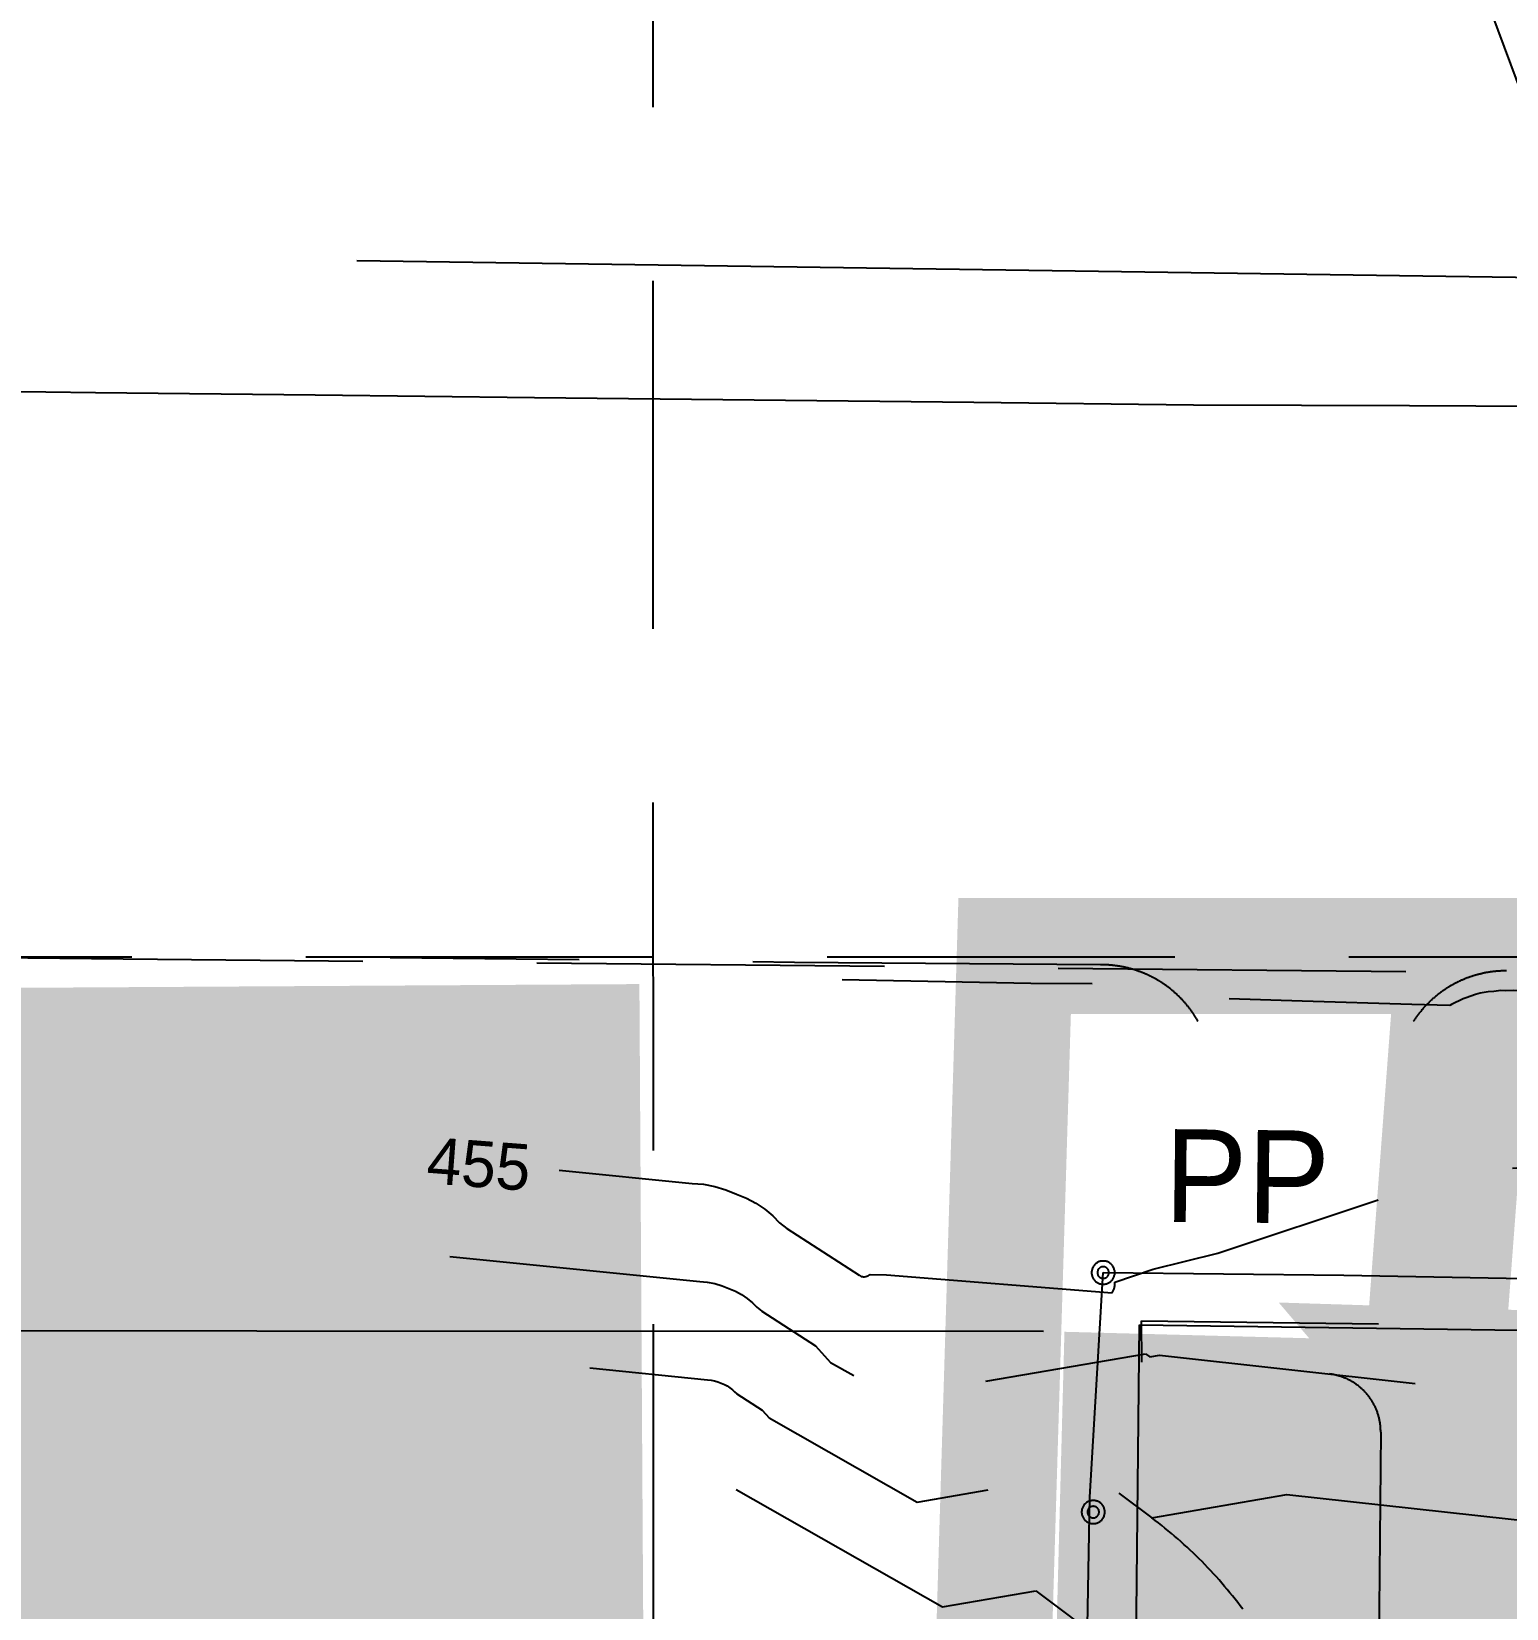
# Model space of a CAD drawing. Header units: inches. Extents: x 2439273 to 2445077, y 7048639 to 7057917.
# Drawn here: x 2439806.1 to 2439933.4, y 7054235.1 to 7054371.1 of the extents above; entities that cross this region are included whole.
import ezdxf
from ezdxf.enums import TextEntityAlignment as Align

# ---------------------------------------------------------------- set-up
doc = ezdxf.new("R2010")
doc.units = ezdxf.units.IN
doc.header["$LTSCALE"] = 300
doc.header["$MEASUREMENT"] = 0
for name, pattern in [('DASHED', [0.29, 0.25, -0.04]), ('DASHED2', [0.15, 0.1, -0.05]), ('DASHEDX2', [0.165, 0.125, -0.04]), ('FENCELINE1', [1.28, 0.5, -0.1, 0.08, -0.1, 0.5]), ('HIDDEN', [0.375, 0.25, -0.125]), ('PHANTOM', [4.25, 3.5, -0.15, 0.15, -0.15, 0.15, -0.15])]:
    doc.linetypes.add(name, pattern=pattern)
for name, color, linetype in [('BOUNDARY', 24, 'PHANTOM'), ('DRAINAGE_AREA', 250, 'DASHEDX2'), ('EC', 43, 'DASHEDX2'), ('GRID', 254, 'HIDDEN'), ('LIMITS OF DISTURBANCE', 1, 'HIDDEN'), ('new', 3, 'Continuous'), ('PAVE', 10, 'Continuous'), ('PC', 43, 'DASHEDX2'), ('SILT FENCE', 200, 'Continuous'), ('Water', 5, 'PHANTOM')]:
    doc.layers.add(name, color=color, linetype=linetype)
doc.styles.add('TMODELF', font='tmodelf')

msp = doc.modelspace()

# ---------------------------------------------------------------- linework, layer by layer
at = {"flags": 128}
msp.add_lwpolyline([(2439976.04, 7054254.81), (2439812.03, 7054695.07)], dxfattribs=at)
at = {"layer": 'BOUNDARY', "color": 7, "linetype": 'Continuous', "flags": 128}
for points in [[(2439893.41, 7054259), (2439553.96, 7054259.15)], [(2439893.41, 7054259), (2439553.96, 7054259.15)], [(2439892.07, 7053268.9), (2439901.69, 7054259.57), (2440742.68, 7054247.5), (2441794.56, 7054242.16), (2442795.54, 7052844.24), (2441884.27, 7052132.52)], [(2439892.07, 7053268.9), (2439901.69, 7054259.57), (2440742.68, 7054247.5), (2441794.56, 7054242.16), (2442795.54, 7052844.24), (2441884.27, 7052132.52)]]:
    msp.add_lwpolyline(points, dxfattribs=at)
at = {"layer": 'DRAINAGE_AREA', "color": 7, "linetype": 'DASHED', "const_width": 12, "flags": 128}
msp.add_lwpolyline([(2439927.07, 7054255.07), (2439929, 7054280.67), (2440619.13, 7054272.87), (2440855.12, 7054286.63), (2440930.94, 7054296.79), (2440991.18, 7054326.33), (2441067.88, 7054375.23), (2441071.55, 7054382.41), (2441083.37, 7054409.11), (2441093.7, 7054436.41), (2441102.52, 7054464.23), (2441109.8, 7054492.51), (2441115.51, 7054521.14), (2441119.64, 7054550.03), (2441122.27, 7054580.2), (2441123.39, 7054633.45), (2441123.9, 7054697.01), (2441123.48, 7054712.77), (2441123.62, 7054716.48), (2441124.04, 7054720.63), (2441124.71, 7054724.75), (2441125.63, 7054728.83), (2441126.79, 7054732.83), (2441128.2, 7054736.76), (2441129.84, 7054740.6), (2441131.83, 7054744.54), (2441135.13, 7054750.24), (2441136.03, 7054750.97), (2441181.58, 7054821.94), (2441182.94, 7054829.74), (2441210.98, 7054875.68), (2441225.67, 7054901.14), (2441239.01, 7054927.69), (2441250.75, 7054954.57), (2441261.02, 7054982.05), (2441262.65, 7054987.25), (2441028.19, 7055347.34), (2440803.32, 7055658.83), (2441025.73, 7055819.69), (2441064.92, 7055847.87), (2441219.34, 7055672.43), (2441244.56, 7055582.88), (2441412.53, 7055388.63), (2441492.49, 7055285.2), (2441504.9, 7055234.59), (2441580.85, 7055211.59), (2441610.78, 7055078.31), (2441748.83, 7054649.57), (2441766.62, 7054624.73)], dxfattribs=at)
msp.add_lwpolyline([(2442339.33, 7052488.11), (2441944.32, 7053038.98), (2441425.83, 7053529.27), (2440720.64, 7053748.87), (2440182.82, 7053976.89), (2439984.74, 7054187.38), (2439927.07, 7054255.07), (2441797.82, 7054196.27), (2442649.46, 7053003.31), (2442524.18, 7052632.56), (2442339.33, 7052488.11)], close=True, dxfattribs=at)
at = {"layer": 'EC', "color": 43, "linetype": 'DASHED', "flags": 128}
for points in [[(2439951.59, 7054302.46), (2439953.74, 7054302.66), (2440008.25, 7054300.73), (2440020.98, 7054300.01), (2440036.59, 7054299.23), (2440101.68, 7054287.52), (2440036.16, 7054287.66), (2440027.08, 7054287.75), (2440005.35, 7054287.87), (2440004.64, 7054287.69), (2439996.13, 7054285.83), (2439995.97, 7054285.83), (2439994, 7054285.82), (2439995.25, 7054285.61), (2439996.14, 7054285.71), (2440003.58, 7054286.9), (2440017.63, 7054283.08), (2440014.51, 7054282.79), (2440009.6, 7054281.13), (2439988.03, 7054279.48), (2439985.43, 7054279.79), (2439965.56, 7054281.38), (2439969.58, 7054282.89), (2439969.59, 7054283.37), (2439978.61, 7054286.81), (2439980.19, 7054286.93), (2439977.42, 7054287.59), (2439977.11, 7054287.68), (2439945.76, 7054288.24), (2439933.97, 7054288.41), (2439933.3, 7054288.39), (2439932.87, 7054288.42), (2439932.29, 7054288.33), (2439931.78, 7054288.3), (2439931.11, 7054288.17), (2439930.7, 7054288.07), (2439929.89, 7054287.79), (2439929.64, 7054287.7), (2439928.63, 7054287.2), (2439928.49, 7054287.11), (2439925.19, 7054287.2), (2439915.74, 7054287.48), (2439908.02, 7054287.73), (2439903.85, 7054287.94), (2439903.25, 7054288.25), (2439903.2, 7054288.27), (2439902.21, 7054288.63), (2439902.08, 7054288.66), (2439901.14, 7054288.87), (2439900.94, 7054288.91), (2439900.04, 7054288.99), (2439899.25, 7054288.96), (2439898.94, 7054288.97), (2439892.33, 7054289.02), (2439876.04, 7054289.32)], [(2439851.62, 7054272.92), (2439863.09, 7054271.77), (2439864.09, 7054271.69), (2439865.07, 7054271.51), (2439866.02, 7054271.22), (2439866.94, 7054270.84), (2439867.8, 7054270.5), (2439868.61, 7054270.07), (2439869.37, 7054269.55), (2439870.06, 7054268.96), (2439870.64, 7054268.38), (2439871.28, 7054267.88), (2439877.52, 7054263.84), (2439877.6, 7054263.79), (2439877.69, 7054263.75), (2439877.79, 7054263.73), (2439877.88, 7054263.72), (2439877.98, 7054263.72), (2439878.08, 7054263.73), (2439878.18, 7054263.76), (2439878.28, 7054263.79), (2439878.37, 7054263.85), (2439878.45, 7054263.92), (2439879.87, 7054263.89), (2439899.33, 7054262.34), (2439899.41, 7054262.44), (2439899.47, 7054262.55), (2439899.52, 7054262.68), (2439899.55, 7054262.81), (2439899.57, 7054262.96), (2439899.58, 7054263.11), (2439899.57, 7054263.26), (2439902.89, 7054264.36), (2439908.45, 7054265.76), (2439929.46, 7054272.73), (2439981.55, 7054276.78), (2439985.77, 7054278.03), (2440030.49, 7054251.27), (2440048.48, 7054251.64), (2440135.34, 7054251.43), (2440145.42, 7054251.26), (2440218.2, 7054253.66), (2440242.1, 7054255.07), (2440249.98, 7054255.07), (2440306.68, 7054256), (2440329.52, 7054257.31)]]:
    msp.add_lwpolyline(points, dxfattribs=at)
at = {"layer": 'EC', "color": 43, "linetype": 'DASHEDX2', "flags": 128}
for points in [[(2439842.19, 7054265.46), (2439863.76, 7054263.3), (2439864.41, 7054263.25), (2439865.05, 7054263.13), (2439865.68, 7054262.94), (2439866.28, 7054262.69), (2439866.84, 7054262.47), (2439867.37, 7054262.19), (2439867.86, 7054261.85), (2439868.32, 7054261.46), (2439868.69, 7054261.08), (2439869.12, 7054260.76), (2439873.75, 7054257.75), (2439875.05, 7054256.33), (2439880.36, 7054253.31), (2439902.22, 7054257.08), (2439902.6, 7054256.8), (2439903.43, 7054256.94), (2439938.28, 7054253.1), (2439943.52, 7054255.01), (2439989.67, 7054268.68), (2440026.09, 7054246.88), (2440059.04, 7054247.55), (2440130.13, 7054247.38), (2440154.46, 7054246.97), (2440234.77, 7054249.62), (2440248.34, 7054249.36), (2440339.55, 7054250.11), (2440344.8, 7054250), (2440371.28, 7054253.5), (2440444.47, 7054246.7), (2440480.07, 7054246.88), (2440559.75, 7054245.68), (2440573.88, 7054245.37), (2440652.57, 7054243.44), (2440674.24, 7054244.76), (2440738.9, 7054248.01), (2440743, 7054248.16), (2440743.52, 7054248.13), (2440754.35, 7054245.95), (2440764.95, 7054247.16), (2440839.16, 7054247.82), (2440860.07, 7054248), (2440942.79, 7054247.46), (2440961.65, 7054246.82), (2441047.75, 7054246.14), (2441076.04, 7054245.62), (2441104.51, 7054246.06), (2441192.22, 7054247.19), (2441273.8, 7054246.08), (2441294.9, 7054245.99), (2441355.11, 7054246.96), (2441380.18, 7054247.36), (2441446.45, 7054246.45), (2441470, 7054246.24), (2441531.65, 7054243.42), (2441560.94, 7054243.28), (2441629.77, 7054243.74), (2441649.54, 7054243.33), (2441712.19, 7054254.87), (2441726.15, 7054255.94), (2441736.6, 7054263.07)], [(2439866.91, 7054245.35), (2439884.69, 7054235.23), (2439892.75, 7054236.62), (2439902.93, 7054229.03), (2439925.43, 7054232.94), (2439941.34, 7054231.18), (2439972.32, 7054242.53), (2439997.46, 7054249.97), (2440017.3, 7054238.09), (2440080.15, 7054239.38), (2440119.71, 7054239.29), (2440172.54, 7054238.39), (2440215.7, 7054239.81), (2440263.86, 7054238.89), (2440311, 7054239.28), (2440356.21, 7054238.36), (2440369.3, 7054240.09), (2440405.47, 7054236.72), (2440513.94, 7054237.27), (2440558.33, 7054236.6), (2440608.69, 7054235.5), (2440651.34, 7054234.45), (2440706.64, 7054237.83), (2440742.54, 7054239.63), (2440748.43, 7054238.45), (2440767.89, 7054240.66), (2440814.81, 7054241.08), (2440861.39, 7054241.48), (2440913.79, 7054241.14), (2440961.97, 7054239.51), (2441016.79, 7054239.08), (2441076.2, 7054237.97), (2441136, 7054238.9), (2441191.83, 7054239.62), (2441243.77, 7054238.92), (2441295.3, 7054238.68), (2441330.5, 7054239.25), (2441380.95, 7054240.05), (2441419.66, 7054239.52), (2441470.11, 7054239.06), (2441506.04, 7054237.42), (2441563.37, 7054237.15), (2441604.15, 7054237.42), (2441650.77, 7054236.44), (2441687.34, 7054243.18), (2441731.14, 7054246.54), (2441763.89, 7054268.91)], [(2439854.26, 7054255.85), (2439864.43, 7054254.83), (2439864.73, 7054254.8), (2439865.03, 7054254.75), (2439865.33, 7054254.66), (2439865.61, 7054254.54), (2439865.88, 7054254.43), (2439866.13, 7054254.3), (2439866.36, 7054254.14), (2439866.57, 7054253.96), (2439866.75, 7054253.78), (2439866.95, 7054253.63), (2439869.13, 7054252.21), (2439869.75, 7054251.54), (2439882.52, 7054244.27), (2439897.49, 7054246.85), (2439902.76, 7054242.91), (2439914.43, 7054244.94), (2439939.81, 7054242.14), (2439957.92, 7054248.77), (2439993.56, 7054259.33), (2440021.7, 7054242.49), (2440069.6, 7054243.47), (2440124.92, 7054243.34), (2440163.5, 7054242.68), (2440225.23, 7054244.72), (2440256.1, 7054244.13), (2440325.28, 7054244.7), (2440350.51, 7054244.18), (2440370.29, 7054246.79), (2440424.97, 7054241.71), (2440497.01, 7054242.08), (2440559.04, 7054241.14), (2440591.28, 7054240.43), (2440651.96, 7054238.95), (2440690.44, 7054241.3), (2440742.81, 7054243.92), (2440751.39, 7054242.2), (2440766.42, 7054243.91), (2440826.99, 7054244.45), (2440860.73, 7054244.74), (2440928.29, 7054244.3), (2440961.81, 7054243.17), (2441032.27, 7054242.61), (2441076.12, 7054241.8), (2441120.25, 7054242.48), (2441192.03, 7054243.4), (2441258.79, 7054242.5), (2441295.1, 7054242.34), (2441342.8, 7054243.1), (2441380.57, 7054243.7), (2441433.06, 7054242.99), (2441470.06, 7054242.65), (2441518.85, 7054240.42), (2441562.16, 7054240.21), (2441616.96, 7054240.58), (2441650.16, 7054239.88), (2441699.76, 7054249.02), (2441728.65, 7054251.24), (2441732.81, 7054254.08)]]:
    msp.add_lwpolyline(points, dxfattribs=at)
at = {"layer": 'GRID', "linetype": 'HIDDEN', "ltscale": 0.4}
for p, q in [((2439860.53, 7049369.62), (2439859.2, 7057759.54)), ((2439424.76, 7054291.31), (2444925.44, 7054291.31))]:
    msp.add_line(p, q, dxfattribs=at)
at = {"layer": 'LIMITS OF DISTURBANCE', "linetype": 'HIDDEN', "ltscale": 0.5, "const_width": 10, "flags": 128}
msp.add_lwpolyline([(2442127.26, 7051363.13), (2442204.09, 7051407.4), (2442248.38, 7051334.22), (2442321.6, 7051300.79), (2442978.74, 7051264.65), (2442873.88, 7051467.94), (2442844.44, 7051663.98), (2442837.95, 7051847.23), (2442855.8, 7052101.84), (2442920.69, 7052448.89), (2442846.06, 7052487.81), (2442745.47, 7052429.43), (2442638.38, 7052301.31), (2442479.38, 7052533.22), (2442601.96, 7052602.51), (2442577.23, 7052676.96), (2442623.92, 7052843.85), (2442677.39, 7052988.58), (2442817.73, 7052854.99), (2442880.11, 7052869.46), (2442848.94, 7052940.23), (2441864.58, 7054261.3), (2440019.52, 7054269.21), (2440021.06, 7054291.38), (2439890.93, 7054291.38), (2439873.84, 7053725.81), (2439992.24, 7053477.48), (2440095.11, 7053461.96), (2440589.34, 7053162.55), (2441040.79, 7052879.46), (2441280.09, 7052734.83), (2441479.14, 7052560.14), (2441546.56, 7052439.76), (2441527.16, 7052421.21), (2441549.25, 7052380.14), (2441642.5, 7052242.64), (2441664.33, 7052251.23), (2441824.68, 7051951.87), (2441858.86, 7051917.87), (2441968.47, 7052034.67), (2442364.55, 7052357.17), (2442528.26, 7052145), (2442257.34, 7051826.22), (2442200.93, 7051726.79), (2442147.48, 7051624.4), (2442128.18, 7051520.52), (2442178.81, 7051440.13), (2442105.98, 7051398.87), (2442104.54, 7051397.79), (2442122.55, 7051359.6)], close=True, dxfattribs=at)
at = {"layer": 'new', "color": 3, "linetype": 'Continuous', "flags": 128}
for points in [[(2439834.16, 7054351.38), (2440034.12, 7054348.5), (2440106.56, 7054347.71), (2440182.54, 7054346.87), (2440265.86, 7054345.74)], [(2439885.01, 7053668.74), (2439888.94, 7053859.82), (2439894.09, 7054055.82), (2439897.42, 7054244.69), (2439898.57, 7054264.08), (2439919.33, 7054263.85), (2440162.93, 7054259.55), (2440342.54, 7054256.94), (2440407.04, 7054256.3), (2440626.5, 7054253.03), (2440858.24, 7054251.7), (2440885.2, 7054251.51)]]:
    msp.add_lwpolyline(points, dxfattribs=at)
at = {"layer": 'new', "color": 7, "linetype": 'DASHED2'}
for points in [[(2439792.66, 7054340.21), (2439811.61, 7054340), (2439830.56, 7054339.79), (2439849.51, 7054339.57), (2439868.46, 7054339.36), (2439887.41, 7054339.15), (2439906.36, 7054338.94), (2439924.99, 7054338.86), (2439943.61, 7054338.78), (2439962.24, 7054338.7), (2439980.87, 7054338.61), (2439988.3, 7054340.01), (2439999.57, 7054340.3), (2440005.72, 7054338.49)], [(2440599.66, 7054283.31), (2439814, 7054291.12), (2439795.7, 7054291.3), (2439777.4, 7054291.49), (2439758.35, 7054291.4), (2439739.31, 7054291.31), (2439720.26, 7054291.23), (2439701.22, 7054291.14), (2439682.17, 7054291.06), (2439662.88, 7054289.43), (2439643.59, 7054287.81), (2439624.92, 7054283.92), (2439606.24, 7054280.04), (2439587.57, 7054276.16), (2439568.9, 7054272.27), (2439550.22, 7054268.39), (2439534.39, 7054264.89), (2439518.55, 7054261.4), (2439502.72, 7054257.9), (2439496.46, 7054255.15), (2439485.49, 7054252.58), (2439479.62, 7054252.33), (2439467.33, 7054249.81), (2439467.3, 7054249.81)]]:
    msp.add_lwpolyline(points, dxfattribs=at)
at = {"layer": 'new', "color": 3, "linetype": 'DASHED2', "flags": 128}
for points in [[(2439898.35, 7054290.63), (2439871.92, 7054290.82), (2439862.09, 7054290.96), (2439837.03, 7054291.24)], [(2439903.36, 7054289.25), (2439903.31, 7054289.28), (2439903.27, 7054289.3), (2439903.22, 7054289.33), (2439903.18, 7054289.36), (2439903.13, 7054289.38), (2439903.08, 7054289.41), (2439903.04, 7054289.43), (2439902.99, 7054289.46), (2439902.95, 7054289.48), (2439902.9, 7054289.51), (2439902.85, 7054289.53), (2439902.81, 7054289.56), (2439902.76, 7054289.58), (2439902.71, 7054289.6), (2439902.67, 7054289.63), (2439902.62, 7054289.65), (2439902.57, 7054289.67), (2439902.52, 7054289.7), (2439902.48, 7054289.72), (2439902.43, 7054289.74), (2439902.38, 7054289.76), (2439902.33, 7054289.79), (2439902.28, 7054289.81), (2439902.24, 7054289.83), (2439902.19, 7054289.85), (2439902.14, 7054289.87), (2439902.09, 7054289.89), (2439902.04, 7054289.91), (2439901.99, 7054289.93), (2439901.95, 7054289.95), (2439901.9, 7054289.97), (2439901.85, 7054289.99), (2439901.8, 7054290.01), (2439901.75, 7054290.02), (2439901.7, 7054290.04), (2439901.65, 7054290.06), (2439901.6, 7054290.08), (2439901.55, 7054290.1), (2439901.5, 7054290.11), (2439901.45, 7054290.13), (2439901.4, 7054290.15), (2439901.35, 7054290.16), (2439901.3, 7054290.18), (2439901.25, 7054290.19), (2439901.2, 7054290.21), (2439901.15, 7054290.22), (2439901.1, 7054290.24), (2439901.05, 7054290.25), (2439901, 7054290.27), (2439900.95, 7054290.28), (2439900.9, 7054290.3), (2439900.85, 7054290.31), (2439900.8, 7054290.32), (2439900.75, 7054290.34), (2439900.69, 7054290.35), (2439900.64, 7054290.36), (2439900.59, 7054290.37), (2439900.54, 7054290.39), (2439900.49, 7054290.4), (2439900.44, 7054290.41), (2439900.39, 7054290.42), (2439900.34, 7054290.43), (2439900.28, 7054290.44), (2439900.23, 7054290.45), (2439900.18, 7054290.46), (2439900.13, 7054290.47), (2439900.08, 7054290.48), (2439900.03, 7054290.49), (2439899.97, 7054290.5), (2439899.92, 7054290.51), (2439899.87, 7054290.51), (2439899.82, 7054290.52), (2439899.77, 7054290.53), (2439899.71, 7054290.54), (2439899.66, 7054290.54), (2439899.61, 7054290.55), (2439899.56, 7054290.56), (2439899.51, 7054290.56), (2439899.45, 7054290.57), (2439899.4, 7054290.57), (2439899.35, 7054290.58), (2439899.3, 7054290.59), (2439899.24, 7054290.59), (2439899.19, 7054290.59), (2439899.14, 7054290.6), (2439899.09, 7054290.6), (2439899.03, 7054290.61), (2439898.98, 7054290.61), (2439898.93, 7054290.61), (2439898.88, 7054290.62), (2439898.82, 7054290.62), (2439898.77, 7054290.62), (2439898.72, 7054290.62), (2439898.67, 7054290.62), (2439898.61, 7054290.62), (2439898.56, 7054290.63), (2439898.51, 7054290.63), (2439898.46, 7054290.63), (2439898.4, 7054290.63), (2439898.35, 7054290.63)], [(2439933.37, 7054290.11), (2439933.32, 7054290.11), (2439933.26, 7054290.11), (2439933.21, 7054290.11), (2439933.16, 7054290.11), (2439933.1, 7054290.11), (2439933.05, 7054290.1), (2439933, 7054290.1), (2439932.94, 7054290.1), (2439932.89, 7054290.1), (2439932.84, 7054290.09), (2439932.78, 7054290.09), (2439932.73, 7054290.09), (2439932.68, 7054290.08), (2439932.62, 7054290.08), (2439932.57, 7054290.07), (2439932.52, 7054290.07), (2439932.47, 7054290.07), (2439932.41, 7054290.06), (2439932.36, 7054290.05), (2439932.31, 7054290.05), (2439932.25, 7054290.04), (2439932.2, 7054290.04), (2439932.15, 7054290.03), (2439932.1, 7054290.02), (2439932.04, 7054290.02), (2439931.99, 7054290.01), (2439931.94, 7054290), (2439931.88, 7054289.99), (2439931.83, 7054289.98), (2439931.78, 7054289.97), (2439931.73, 7054289.97), (2439931.67, 7054289.96), (2439931.62, 7054289.95), (2439931.57, 7054289.94), (2439931.52, 7054289.93), (2439931.47, 7054289.92), (2439931.41, 7054289.91), (2439931.36, 7054289.89), (2439931.31, 7054289.88), (2439931.26, 7054289.87), (2439931.21, 7054289.86), (2439931.15, 7054289.85), (2439931.1, 7054289.83), (2439931.05, 7054289.82), (2439931, 7054289.81), (2439930.95, 7054289.8), (2439930.9, 7054289.78), (2439930.84, 7054289.77), (2439930.79, 7054289.75), (2439930.74, 7054289.74), (2439930.69, 7054289.72), (2439930.64, 7054289.71), (2439930.59, 7054289.69), (2439930.54, 7054289.68), (2439930.49, 7054289.66), (2439930.44, 7054289.65), (2439930.38, 7054289.63), (2439930.33, 7054289.61), (2439930.28, 7054289.6), (2439930.23, 7054289.58), (2439930.18, 7054289.56), (2439930.13, 7054289.54), (2439930.08, 7054289.53), (2439930.03, 7054289.51), (2439929.98, 7054289.49), (2439929.93, 7054289.47), (2439929.88, 7054289.45), (2439929.83, 7054289.43), (2439929.78, 7054289.41), (2439929.74, 7054289.39), (2439929.69, 7054289.37), (2439929.64, 7054289.35), (2439929.59, 7054289.33), (2439929.54, 7054289.31), (2439929.49, 7054289.29), (2439929.44, 7054289.26), (2439929.39, 7054289.24), (2439929.35, 7054289.22), (2439929.3, 7054289.2), (2439929.25, 7054289.17), (2439929.2, 7054289.15), (2439929.15, 7054289.13), (2439929.11, 7054289.1), (2439929.06, 7054289.08), (2439929.01, 7054289.06), (2439928.96, 7054289.03), (2439928.92, 7054289.01), (2439928.87, 7054288.98), (2439928.82, 7054288.96), (2439928.77, 7054288.93), (2439928.73, 7054288.91), (2439928.68, 7054288.88), (2439928.64, 7054288.85), (2439928.59, 7054288.83), (2439928.54, 7054288.8), (2439928.5, 7054288.77), (2439928.45, 7054288.75), (2439928.41, 7054288.72), (2439928.36, 7054288.69), (2439928.31, 7054288.66)], [(2439906.77, 7054285.73), (2439906.75, 7054285.77), (2439906.72, 7054285.81), (2439906.7, 7054285.85), (2439906.67, 7054285.9), (2439906.65, 7054285.94), (2439906.62, 7054285.98), (2439906.6, 7054286.02), (2439906.57, 7054286.07), (2439906.54, 7054286.11), (2439906.52, 7054286.15), (2439906.49, 7054286.19), (2439906.46, 7054286.24), (2439906.44, 7054286.28), (2439906.41, 7054286.32), (2439906.38, 7054286.36), (2439906.36, 7054286.4), (2439906.33, 7054286.44), (2439906.3, 7054286.48), (2439906.27, 7054286.52), (2439906.24, 7054286.56), (2439906.21, 7054286.6), (2439906.18, 7054286.65), (2439906.16, 7054286.69), (2439906.13, 7054286.73), (2439906.1, 7054286.77), (2439906.07, 7054286.8), (2439906.04, 7054286.84), (2439906.01, 7054286.88), (2439905.98, 7054286.92), (2439905.95, 7054286.96), (2439905.92, 7054287), (2439905.88, 7054287.04), (2439905.85, 7054287.08), (2439905.82, 7054287.12), (2439905.79, 7054287.16), (2439905.76, 7054287.19), (2439905.73, 7054287.23), (2439905.69, 7054287.27), (2439905.66, 7054287.31), (2439905.63, 7054287.34), (2439905.6, 7054287.38), (2439905.56, 7054287.42), (2439905.53, 7054287.46), (2439905.5, 7054287.49), (2439905.46, 7054287.53), (2439905.43, 7054287.57), (2439905.4, 7054287.6), (2439905.36, 7054287.64), (2439905.33, 7054287.67), (2439905.29, 7054287.71), (2439905.26, 7054287.74), (2439905.22, 7054287.78), (2439905.19, 7054287.82), (2439905.15, 7054287.85), (2439905.12, 7054287.89), (2439905.08, 7054287.92), (2439905.05, 7054287.95), (2439905.01, 7054287.99), (2439904.98, 7054288.02), (2439904.94, 7054288.06), (2439904.9, 7054288.09), (2439904.87, 7054288.12), (2439904.83, 7054288.16), (2439904.79, 7054288.19), (2439904.75, 7054288.22), (2439904.72, 7054288.26), (2439904.68, 7054288.29), (2439904.64, 7054288.32), (2439904.6, 7054288.35), (2439904.57, 7054288.39), (2439904.53, 7054288.42), (2439904.49, 7054288.45), (2439904.45, 7054288.48), (2439904.41, 7054288.51), (2439904.37, 7054288.54), (2439904.34, 7054288.57), (2439904.3, 7054288.6), (2439904.26, 7054288.63), (2439904.22, 7054288.66), (2439904.18, 7054288.69), (2439904.14, 7054288.72), (2439904.1, 7054288.75), (2439904.06, 7054288.78), (2439904.02, 7054288.81), (2439903.98, 7054288.84), (2439903.94, 7054288.87), (2439903.9, 7054288.9), (2439903.86, 7054288.93), (2439903.82, 7054288.95), (2439903.77, 7054288.98), (2439903.73, 7054289.01), (2439903.69, 7054289.04), (2439903.65, 7054289.06), (2439903.61, 7054289.09), (2439903.57, 7054289.12), (2439903.53, 7054289.15), (2439903.48, 7054289.17), (2439903.44, 7054289.2), (2439903.4, 7054289.22), (2439903.36, 7054289.25)], [(2439928.31, 7054288.66), (2439928.28, 7054288.64), (2439928.24, 7054288.62), (2439928.21, 7054288.6), (2439928.17, 7054288.57), (2439928.14, 7054288.55), (2439928.1, 7054288.53), (2439928.07, 7054288.5), (2439928.03, 7054288.48), (2439928, 7054288.46), (2439927.96, 7054288.43), (2439927.93, 7054288.41), (2439927.89, 7054288.39), (2439927.86, 7054288.36), (2439927.82, 7054288.34), (2439927.79, 7054288.31), (2439927.75, 7054288.29), (2439927.72, 7054288.26), (2439927.68, 7054288.24), (2439927.65, 7054288.21), (2439927.62, 7054288.19), (2439927.58, 7054288.16), (2439927.55, 7054288.14), (2439927.52, 7054288.11), (2439927.48, 7054288.08), (2439927.45, 7054288.06), (2439927.42, 7054288.03), (2439927.38, 7054288.01), (2439927.35, 7054287.98), (2439927.32, 7054287.95), (2439927.28, 7054287.93), (2439927.25, 7054287.9), (2439927.22, 7054287.87), (2439927.19, 7054287.84), (2439927.15, 7054287.82), (2439927.12, 7054287.79), (2439927.09, 7054287.76), (2439927.06, 7054287.73), (2439927.03, 7054287.71), (2439927, 7054287.68), (2439926.96, 7054287.65), (2439926.93, 7054287.62), (2439926.9, 7054287.59), (2439926.87, 7054287.56), (2439926.84, 7054287.54), (2439926.81, 7054287.51), (2439926.78, 7054287.48), (2439926.75, 7054287.45), (2439926.72, 7054287.42), (2439926.69, 7054287.39), (2439926.66, 7054287.36), (2439926.63, 7054287.33), (2439926.6, 7054287.3), (2439926.57, 7054287.27), (2439926.54, 7054287.24), (2439926.51, 7054287.21), (2439926.48, 7054287.18), (2439926.45, 7054287.15), (2439926.42, 7054287.12), (2439926.39, 7054287.09), (2439926.36, 7054287.06), (2439926.33, 7054287.03), (2439926.3, 7054286.99), (2439926.27, 7054286.96), (2439926.25, 7054286.93), (2439926.22, 7054286.9), (2439926.19, 7054286.87), (2439926.16, 7054286.84), (2439926.13, 7054286.81), (2439926.11, 7054286.77), (2439926.08, 7054286.74), (2439926.05, 7054286.71), (2439926.02, 7054286.68), (2439926, 7054286.64), (2439925.97, 7054286.61), (2439925.94, 7054286.58), (2439925.92, 7054286.55), (2439925.89, 7054286.51), (2439925.86, 7054286.48), (2439925.84, 7054286.45), (2439925.81, 7054286.41), (2439925.79, 7054286.38), (2439925.76, 7054286.35), (2439925.73, 7054286.31), (2439925.71, 7054286.28), (2439925.68, 7054286.25), (2439925.66, 7054286.21), (2439925.63, 7054286.18), (2439925.61, 7054286.14), (2439925.58, 7054286.11), (2439925.56, 7054286.07), (2439925.53, 7054286.04), (2439925.51, 7054286.01), (2439925.49, 7054285.97), (2439925.46, 7054285.94), (2439925.44, 7054285.9), (2439925.41, 7054285.87), (2439925.39, 7054285.83), (2439925.37, 7054285.8), (2439925.34, 7054285.76), (2439925.32, 7054285.72)]]:
    msp.add_lwpolyline(points, dxfattribs=at)
at = {"layer": 'new', "color": 3, "linetype": 'Continuous', "flags": 128}
for points in [[(2439899.28, 7054264.78), (2439899.23, 7054264.83), (2439899.18, 7054264.87), (2439899.13, 7054264.9), (2439899.08, 7054264.94), (2439899.02, 7054264.97), (2439898.97, 7054264.99), (2439898.91, 7054265.02), (2439898.85, 7054265.04), (2439898.79, 7054265.05), (2439898.72, 7054265.06), (2439898.66, 7054265.07), (2439898.6, 7054265.07), (2439898.54, 7054265.07), (2439898.47, 7054265.07), (2439898.41, 7054265.06), (2439898.35, 7054265.05), (2439898.29, 7054265.04), (2439898.23, 7054265.02), (2439898.17, 7054264.99), (2439898.11, 7054264.97), (2439898.06, 7054264.94), (2439898.01, 7054264.9), (2439897.96, 7054264.87), (2439897.91, 7054264.83), (2439897.86, 7054264.78), (2439897.82, 7054264.74), (2439897.78, 7054264.69), (2439897.74, 7054264.64), (2439897.71, 7054264.58), (2439897.68, 7054264.53), (2439897.65, 7054264.47), (2439897.63, 7054264.41), (2439897.61, 7054264.35), (2439897.59, 7054264.29), (2439897.58, 7054264.23), (2439897.57, 7054264.17), (2439897.57, 7054264.11), (2439897.57, 7054264.04), (2439897.57, 7054263.98), (2439897.58, 7054263.92), (2439897.59, 7054263.86), (2439897.61, 7054263.8), (2439897.63, 7054263.74), (2439897.65, 7054263.68), (2439897.68, 7054263.62), (2439897.71, 7054263.57), (2439897.74, 7054263.51), (2439897.78, 7054263.46), (2439897.82, 7054263.41), (2439897.86, 7054263.37), (2439897.91, 7054263.32), (2439897.96, 7054263.28), (2439898.01, 7054263.25), (2439898.06, 7054263.21), (2439898.11, 7054263.18), (2439898.17, 7054263.16), (2439898.23, 7054263.13), (2439898.29, 7054263.11), (2439898.35, 7054263.1), (2439898.41, 7054263.09), (2439898.47, 7054263.08), (2439898.54, 7054263.08), (2439898.6, 7054263.08), (2439898.66, 7054263.08), (2439898.72, 7054263.09), (2439898.79, 7054263.1), (2439898.85, 7054263.11), (2439898.91, 7054263.13), (2439898.97, 7054263.16), (2439899.02, 7054263.18), (2439899.08, 7054263.21), (2439899.13, 7054263.25), (2439899.18, 7054263.28), (2439899.23, 7054263.32), (2439899.28, 7054263.37), (2439899.32, 7054263.41), (2439899.36, 7054263.46), (2439899.4, 7054263.51), (2439899.43, 7054263.57), (2439899.46, 7054263.62), (2439899.49, 7054263.68), (2439899.51, 7054263.74), (2439899.53, 7054263.8), (2439899.54, 7054263.86), (2439899.56, 7054263.92), (2439899.56, 7054263.98), (2439899.57, 7054264.04), (2439899.57, 7054264.11), (2439899.56, 7054264.17), (2439899.56, 7054264.23), (2439899.54, 7054264.29), (2439899.53, 7054264.35), (2439899.51, 7054264.41), (2439899.49, 7054264.47), (2439899.46, 7054264.53), (2439899.43, 7054264.58), (2439899.4, 7054264.64), (2439899.36, 7054264.69), (2439899.32, 7054264.74), (2439899.28, 7054264.78)], [(2439898.92, 7054264.43), (2439898.9, 7054264.45), (2439898.87, 7054264.47), (2439898.85, 7054264.49), (2439898.82, 7054264.51), (2439898.8, 7054264.52), (2439898.77, 7054264.53), (2439898.74, 7054264.55), (2439898.71, 7054264.56), (2439898.68, 7054264.56), (2439898.65, 7054264.57), (2439898.62, 7054264.57), (2439898.58, 7054264.57), (2439898.55, 7054264.57), (2439898.52, 7054264.57), (2439898.49, 7054264.57), (2439898.46, 7054264.56), (2439898.43, 7054264.56), (2439898.4, 7054264.55), (2439898.37, 7054264.53), (2439898.34, 7054264.52), (2439898.31, 7054264.51), (2439898.29, 7054264.49), (2439898.26, 7054264.47), (2439898.24, 7054264.45), (2439898.21, 7054264.43), (2439898.19, 7054264.41), (2439898.17, 7054264.38), (2439898.15, 7054264.36), (2439898.14, 7054264.33), (2439898.12, 7054264.3), (2439898.11, 7054264.27), (2439898.1, 7054264.24), (2439898.09, 7054264.21), (2439898.08, 7054264.18), (2439898.07, 7054264.15), (2439898.07, 7054264.12), (2439898.07, 7054264.09), (2439898.07, 7054264.06), (2439898.07, 7054264.03), (2439898.07, 7054264), (2439898.08, 7054263.97), (2439898.09, 7054263.94), (2439898.1, 7054263.91), (2439898.11, 7054263.88), (2439898.12, 7054263.85), (2439898.14, 7054263.82), (2439898.15, 7054263.79), (2439898.17, 7054263.77), (2439898.19, 7054263.74), (2439898.21, 7054263.72), (2439898.24, 7054263.7), (2439898.26, 7054263.68), (2439898.29, 7054263.66), (2439898.31, 7054263.64), (2439898.34, 7054263.63), (2439898.37, 7054263.62), (2439898.4, 7054263.6), (2439898.43, 7054263.59), (2439898.46, 7054263.59), (2439898.49, 7054263.58), (2439898.52, 7054263.58), (2439898.55, 7054263.58), (2439898.58, 7054263.58), (2439898.62, 7054263.58), (2439898.65, 7054263.58), (2439898.68, 7054263.59), (2439898.71, 7054263.59), (2439898.74, 7054263.6), (2439898.77, 7054263.62), (2439898.8, 7054263.63), (2439898.82, 7054263.64), (2439898.85, 7054263.66), (2439898.87, 7054263.68), (2439898.9, 7054263.7), (2439898.92, 7054263.72), (2439898.94, 7054263.74), (2439898.96, 7054263.77), (2439898.98, 7054263.79), (2439899, 7054263.82), (2439899.01, 7054263.85), (2439899.03, 7054263.88), (2439899.04, 7054263.91), (2439899.05, 7054263.94), (2439899.06, 7054263.97), (2439899.06, 7054264), (2439899.07, 7054264.03), (2439899.07, 7054264.06), (2439899.07, 7054264.09), (2439899.07, 7054264.12), (2439899.06, 7054264.15), (2439899.06, 7054264.18), (2439899.05, 7054264.21), (2439899.04, 7054264.24), (2439899.03, 7054264.27), (2439899.01, 7054264.3), (2439899, 7054264.33), (2439898.98, 7054264.36), (2439898.96, 7054264.38), (2439898.94, 7054264.41), (2439898.92, 7054264.43)], [(2439898.71, 7054243.42), (2439898.71, 7054243.48), (2439898.7, 7054243.54), (2439898.69, 7054243.61), (2439898.68, 7054243.67), (2439898.66, 7054243.73), (2439898.64, 7054243.79), (2439898.62, 7054243.84), (2439898.59, 7054243.9), (2439898.56, 7054243.95), (2439898.52, 7054244.01), (2439898.48, 7054244.06), (2439898.44, 7054244.1), (2439898.4, 7054244.15), (2439898.35, 7054244.19), (2439898.3, 7054244.23), (2439898.25, 7054244.26), (2439898.19, 7054244.29), (2439898.14, 7054244.32), (2439898.08, 7054244.35), (2439898.02, 7054244.37), (2439897.96, 7054244.39), (2439897.9, 7054244.4), (2439897.84, 7054244.41), (2439897.77, 7054244.42), (2439897.71, 7054244.42), (2439897.65, 7054244.42), (2439897.59, 7054244.41), (2439897.52, 7054244.4), (2439897.46, 7054244.39), (2439897.4, 7054244.37), (2439897.34, 7054244.35), (2439897.29, 7054244.32), (2439897.23, 7054244.29), (2439897.18, 7054244.26), (2439897.12, 7054244.23), (2439897.07, 7054244.19), (2439897.03, 7054244.15), (2439896.98, 7054244.1), (2439896.94, 7054244.06), (2439896.9, 7054244.01), (2439896.87, 7054243.95), (2439896.84, 7054243.9), (2439896.81, 7054243.84), (2439896.78, 7054243.79), (2439896.76, 7054243.73), (2439896.74, 7054243.67), (2439896.73, 7054243.61), (2439896.72, 7054243.54), (2439896.71, 7054243.48), (2439896.71, 7054243.42), (2439896.71, 7054243.36), (2439896.72, 7054243.29), (2439896.73, 7054243.23), (2439896.74, 7054243.17), (2439896.76, 7054243.11), (2439896.78, 7054243.05), (2439896.81, 7054242.99), (2439896.84, 7054242.94), (2439896.87, 7054242.88), (2439896.9, 7054242.83), (2439896.94, 7054242.78), (2439896.98, 7054242.73), (2439897.03, 7054242.69), (2439897.07, 7054242.65), (2439897.12, 7054242.61), (2439897.18, 7054242.57), (2439897.23, 7054242.54), (2439897.29, 7054242.51), (2439897.34, 7054242.49), (2439897.4, 7054242.47), (2439897.46, 7054242.45), (2439897.52, 7054242.44), (2439897.59, 7054242.43), (2439897.65, 7054242.42), (2439897.71, 7054242.42), (2439897.77, 7054242.42), (2439897.84, 7054242.43), (2439897.9, 7054242.44), (2439897.96, 7054242.45), (2439898.02, 7054242.47), (2439898.08, 7054242.49), (2439898.14, 7054242.51), (2439898.19, 7054242.54), (2439898.25, 7054242.57), (2439898.3, 7054242.61), (2439898.35, 7054242.65), (2439898.4, 7054242.69), (2439898.44, 7054242.73), (2439898.48, 7054242.78), (2439898.52, 7054242.83), (2439898.56, 7054242.88), (2439898.59, 7054242.94), (2439898.62, 7054242.99), (2439898.64, 7054243.05), (2439898.66, 7054243.11), (2439898.68, 7054243.17), (2439898.69, 7054243.23), (2439898.7, 7054243.29), (2439898.71, 7054243.36), (2439898.71, 7054243.42)], [(2439898.21, 7054243.42), (2439898.21, 7054243.45), (2439898.21, 7054243.48), (2439898.2, 7054243.51), (2439898.2, 7054243.54), (2439898.19, 7054243.57), (2439898.18, 7054243.6), (2439898.16, 7054243.63), (2439898.15, 7054243.66), (2439898.13, 7054243.69), (2439898.12, 7054243.71), (2439898.1, 7054243.74), (2439898.08, 7054243.76), (2439898.05, 7054243.78), (2439898.03, 7054243.8), (2439898.01, 7054243.82), (2439897.98, 7054243.84), (2439897.95, 7054243.86), (2439897.92, 7054243.87), (2439897.9, 7054243.88), (2439897.87, 7054243.89), (2439897.84, 7054243.9), (2439897.81, 7054243.91), (2439897.77, 7054243.91), (2439897.74, 7054243.92), (2439897.71, 7054243.92), (2439897.68, 7054243.92), (2439897.65, 7054243.91), (2439897.62, 7054243.91), (2439897.59, 7054243.9), (2439897.56, 7054243.89), (2439897.53, 7054243.88), (2439897.5, 7054243.87), (2439897.47, 7054243.86), (2439897.44, 7054243.84), (2439897.42, 7054243.82), (2439897.39, 7054243.8), (2439897.37, 7054243.78), (2439897.35, 7054243.76), (2439897.33, 7054243.74), (2439897.31, 7054243.71), (2439897.29, 7054243.69), (2439897.27, 7054243.66), (2439897.26, 7054243.63), (2439897.25, 7054243.6), (2439897.24, 7054243.57), (2439897.23, 7054243.54), (2439897.22, 7054243.51), (2439897.22, 7054243.48), (2439897.21, 7054243.45), (2439897.21, 7054243.42), (2439897.21, 7054243.39), (2439897.22, 7054243.36), (2439897.22, 7054243.32), (2439897.23, 7054243.29), (2439897.24, 7054243.26), (2439897.25, 7054243.23), (2439897.26, 7054243.21), (2439897.27, 7054243.18), (2439897.29, 7054243.15), (2439897.31, 7054243.12), (2439897.33, 7054243.1), (2439897.35, 7054243.08), (2439897.37, 7054243.05), (2439897.39, 7054243.03), (2439897.42, 7054243.01), (2439897.44, 7054243), (2439897.47, 7054242.98), (2439897.5, 7054242.97), (2439897.53, 7054242.95), (2439897.56, 7054242.94), (2439897.59, 7054242.93), (2439897.62, 7054242.93), (2439897.65, 7054242.92), (2439897.68, 7054242.92), (2439897.71, 7054242.92), (2439897.74, 7054242.92), (2439897.77, 7054242.92), (2439897.81, 7054242.93), (2439897.84, 7054242.93), (2439897.87, 7054242.94), (2439897.9, 7054242.95), (2439897.92, 7054242.97), (2439897.95, 7054242.98), (2439897.98, 7054243), (2439898.01, 7054243.01), (2439898.03, 7054243.03), (2439898.05, 7054243.05), (2439898.08, 7054243.08), (2439898.1, 7054243.1), (2439898.12, 7054243.12), (2439898.13, 7054243.15), (2439898.15, 7054243.18), (2439898.16, 7054243.21), (2439898.18, 7054243.23), (2439898.19, 7054243.26), (2439898.2, 7054243.29), (2439898.2, 7054243.32), (2439898.21, 7054243.36), (2439898.21, 7054243.39), (2439898.21, 7054243.42)]]:
    msp.add_lwpolyline(points, close=True, dxfattribs=at)
at = {"layer": 'new', "color": 3, "linetype": 'FENCELINE1', "flags": 128}
msp.add_lwpolyline([(2439894.5, 7053692.32), (2439895.86, 7053799.36), (2439897.65, 7053881.04), (2439898.38, 7053984.44), (2439899.87, 7054107.09), (2439902.33, 7054202.56), (2439901.87, 7054259.9), (2439936.95, 7054259.47), (2440035.06, 7054258.08), (2440138.29, 7054255.42), (2440241.51, 7054254.21), (2440342.56, 7054251.89), (2440462.78, 7054251.47), (2440559.55, 7054248.75), (2440652.61, 7054248.41), (2440742.29, 7054246.79)], dxfattribs=at)
at = {"layer": 'new', "color": 3, "linetype": 'PHANTOM', "flags": 128}
msp.add_lwpolyline([(2439892.07, 7053268.9), (2439901.69, 7054259.57), (2440742.68, 7054247.5), (2441794.56, 7054242.16), (2442795.54, 7052844.24), (2441884.27, 7052132.52)], dxfattribs=at)
at = {"layer": 'PAVE', "color": 7, "linetype": 'DASHED2', "flags": 128}
for points in [[(2439898.35, 7054290.63), (2439871.92, 7054290.82), (2439862.09, 7054290.96), (2439837.03, 7054291.24)], [(2439903.36, 7054289.25), (2439903.31, 7054289.28), (2439903.27, 7054289.3), (2439903.22, 7054289.33), (2439903.18, 7054289.36), (2439903.13, 7054289.38), (2439903.08, 7054289.41), (2439903.04, 7054289.43), (2439902.99, 7054289.46), (2439902.95, 7054289.48), (2439902.9, 7054289.51), (2439902.85, 7054289.53), (2439902.81, 7054289.56), (2439902.76, 7054289.58), (2439902.71, 7054289.6), (2439902.67, 7054289.63), (2439902.62, 7054289.65), (2439902.57, 7054289.67), (2439902.52, 7054289.7), (2439902.48, 7054289.72), (2439902.43, 7054289.74), (2439902.38, 7054289.76), (2439902.33, 7054289.79), (2439902.28, 7054289.81), (2439902.24, 7054289.83), (2439902.19, 7054289.85), (2439902.14, 7054289.87), (2439902.09, 7054289.89), (2439902.04, 7054289.91), (2439901.99, 7054289.93), (2439901.95, 7054289.95), (2439901.9, 7054289.97), (2439901.85, 7054289.99), (2439901.8, 7054290.01), (2439901.75, 7054290.02), (2439901.7, 7054290.04), (2439901.65, 7054290.06), (2439901.6, 7054290.08), (2439901.55, 7054290.1), (2439901.5, 7054290.11), (2439901.45, 7054290.13), (2439901.4, 7054290.15), (2439901.35, 7054290.16), (2439901.3, 7054290.18), (2439901.25, 7054290.19), (2439901.2, 7054290.21), (2439901.15, 7054290.22), (2439901.1, 7054290.24), (2439901.05, 7054290.25), (2439901, 7054290.27), (2439900.95, 7054290.28), (2439900.9, 7054290.3), (2439900.85, 7054290.31), (2439900.8, 7054290.32), (2439900.75, 7054290.34), (2439900.69, 7054290.35), (2439900.64, 7054290.36), (2439900.59, 7054290.37), (2439900.54, 7054290.39), (2439900.49, 7054290.4), (2439900.44, 7054290.41), (2439900.39, 7054290.42), (2439900.34, 7054290.43), (2439900.28, 7054290.44), (2439900.23, 7054290.45), (2439900.18, 7054290.46), (2439900.13, 7054290.47), (2439900.08, 7054290.48), (2439900.03, 7054290.49), (2439899.97, 7054290.5), (2439899.92, 7054290.51), (2439899.87, 7054290.51), (2439899.82, 7054290.52), (2439899.77, 7054290.53), (2439899.71, 7054290.54), (2439899.66, 7054290.54), (2439899.61, 7054290.55), (2439899.56, 7054290.56), (2439899.51, 7054290.56), (2439899.45, 7054290.57), (2439899.4, 7054290.57), (2439899.35, 7054290.58), (2439899.3, 7054290.59), (2439899.24, 7054290.59), (2439899.19, 7054290.59), (2439899.14, 7054290.6), (2439899.09, 7054290.6), (2439899.03, 7054290.61), (2439898.98, 7054290.61), (2439898.93, 7054290.61), (2439898.88, 7054290.62), (2439898.82, 7054290.62), (2439898.77, 7054290.62), (2439898.72, 7054290.62), (2439898.67, 7054290.62), (2439898.61, 7054290.62), (2439898.56, 7054290.63), (2439898.51, 7054290.63), (2439898.46, 7054290.63), (2439898.4, 7054290.63), (2439898.35, 7054290.63)], [(2439933.37, 7054290.11), (2439933.32, 7054290.11), (2439933.26, 7054290.11), (2439933.21, 7054290.11), (2439933.16, 7054290.11), (2439933.1, 7054290.11), (2439933.05, 7054290.1), (2439933, 7054290.1), (2439932.94, 7054290.1), (2439932.89, 7054290.1), (2439932.84, 7054290.09), (2439932.78, 7054290.09), (2439932.73, 7054290.09), (2439932.68, 7054290.08), (2439932.62, 7054290.08), (2439932.57, 7054290.07), (2439932.52, 7054290.07), (2439932.47, 7054290.07), (2439932.41, 7054290.06), (2439932.36, 7054290.05), (2439932.31, 7054290.05), (2439932.25, 7054290.04), (2439932.2, 7054290.04), (2439932.15, 7054290.03), (2439932.1, 7054290.02), (2439932.04, 7054290.02), (2439931.99, 7054290.01), (2439931.94, 7054290), (2439931.88, 7054289.99), (2439931.83, 7054289.98), (2439931.78, 7054289.97), (2439931.73, 7054289.97), (2439931.67, 7054289.96), (2439931.62, 7054289.95), (2439931.57, 7054289.94), (2439931.52, 7054289.93), (2439931.47, 7054289.92), (2439931.41, 7054289.91), (2439931.36, 7054289.89), (2439931.31, 7054289.88), (2439931.26, 7054289.87), (2439931.21, 7054289.86), (2439931.15, 7054289.85), (2439931.1, 7054289.83), (2439931.05, 7054289.82), (2439931, 7054289.81), (2439930.95, 7054289.8), (2439930.9, 7054289.78), (2439930.84, 7054289.77), (2439930.79, 7054289.75), (2439930.74, 7054289.74), (2439930.69, 7054289.72), (2439930.64, 7054289.71), (2439930.59, 7054289.69), (2439930.54, 7054289.68), (2439930.49, 7054289.66), (2439930.44, 7054289.65), (2439930.38, 7054289.63), (2439930.33, 7054289.61), (2439930.28, 7054289.6), (2439930.23, 7054289.58), (2439930.18, 7054289.56), (2439930.13, 7054289.54), (2439930.08, 7054289.53), (2439930.03, 7054289.51), (2439929.98, 7054289.49), (2439929.93, 7054289.47), (2439929.88, 7054289.45), (2439929.83, 7054289.43), (2439929.78, 7054289.41), (2439929.74, 7054289.39), (2439929.69, 7054289.37), (2439929.64, 7054289.35), (2439929.59, 7054289.33), (2439929.54, 7054289.31), (2439929.49, 7054289.29), (2439929.44, 7054289.26), (2439929.39, 7054289.24), (2439929.35, 7054289.22), (2439929.3, 7054289.2), (2439929.25, 7054289.17), (2439929.2, 7054289.15), (2439929.15, 7054289.13), (2439929.11, 7054289.1), (2439929.06, 7054289.08), (2439929.01, 7054289.06), (2439928.96, 7054289.03), (2439928.92, 7054289.01), (2439928.87, 7054288.98), (2439928.82, 7054288.96), (2439928.77, 7054288.93), (2439928.73, 7054288.91), (2439928.68, 7054288.88), (2439928.64, 7054288.85), (2439928.59, 7054288.83), (2439928.54, 7054288.8), (2439928.5, 7054288.77), (2439928.45, 7054288.75), (2439928.41, 7054288.72), (2439928.36, 7054288.69), (2439928.31, 7054288.66)], [(2439906.77, 7054285.73), (2439906.75, 7054285.77), (2439906.72, 7054285.81), (2439906.7, 7054285.85), (2439906.67, 7054285.9), (2439906.65, 7054285.94), (2439906.62, 7054285.98), (2439906.6, 7054286.02), (2439906.57, 7054286.07), (2439906.54, 7054286.11), (2439906.52, 7054286.15), (2439906.49, 7054286.19), (2439906.46, 7054286.24), (2439906.44, 7054286.28), (2439906.41, 7054286.32), (2439906.38, 7054286.36), (2439906.36, 7054286.4), (2439906.33, 7054286.44), (2439906.3, 7054286.48), (2439906.27, 7054286.52), (2439906.24, 7054286.56), (2439906.21, 7054286.6), (2439906.18, 7054286.65), (2439906.16, 7054286.69), (2439906.13, 7054286.73), (2439906.1, 7054286.77), (2439906.07, 7054286.8), (2439906.04, 7054286.84), (2439906.01, 7054286.88), (2439905.98, 7054286.92), (2439905.95, 7054286.96), (2439905.92, 7054287), (2439905.88, 7054287.04), (2439905.85, 7054287.08), (2439905.82, 7054287.12), (2439905.79, 7054287.16), (2439905.76, 7054287.19), (2439905.73, 7054287.23), (2439905.69, 7054287.27), (2439905.66, 7054287.31), (2439905.63, 7054287.34), (2439905.6, 7054287.38), (2439905.56, 7054287.42), (2439905.53, 7054287.46), (2439905.5, 7054287.49), (2439905.46, 7054287.53), (2439905.43, 7054287.57), (2439905.4, 7054287.6), (2439905.36, 7054287.64), (2439905.33, 7054287.67), (2439905.29, 7054287.71), (2439905.26, 7054287.74), (2439905.22, 7054287.78), (2439905.19, 7054287.82), (2439905.15, 7054287.85), (2439905.12, 7054287.89), (2439905.08, 7054287.92), (2439905.05, 7054287.95), (2439905.01, 7054287.99), (2439904.98, 7054288.02), (2439904.94, 7054288.06), (2439904.9, 7054288.09), (2439904.87, 7054288.12), (2439904.83, 7054288.16), (2439904.79, 7054288.19), (2439904.75, 7054288.22), (2439904.72, 7054288.26), (2439904.68, 7054288.29), (2439904.64, 7054288.32), (2439904.6, 7054288.35), (2439904.57, 7054288.39), (2439904.53, 7054288.42), (2439904.49, 7054288.45), (2439904.45, 7054288.48), (2439904.41, 7054288.51), (2439904.37, 7054288.54), (2439904.34, 7054288.57), (2439904.3, 7054288.6), (2439904.26, 7054288.63), (2439904.22, 7054288.66), (2439904.18, 7054288.69), (2439904.14, 7054288.72), (2439904.1, 7054288.75), (2439904.06, 7054288.78), (2439904.02, 7054288.81), (2439903.98, 7054288.84), (2439903.94, 7054288.87), (2439903.9, 7054288.9), (2439903.86, 7054288.93), (2439903.82, 7054288.95), (2439903.77, 7054288.98), (2439903.73, 7054289.01), (2439903.69, 7054289.04), (2439903.65, 7054289.06), (2439903.61, 7054289.09), (2439903.57, 7054289.12), (2439903.53, 7054289.15), (2439903.48, 7054289.17), (2439903.44, 7054289.2), (2439903.4, 7054289.22), (2439903.36, 7054289.25)], [(2439928.31, 7054288.66), (2439928.28, 7054288.64), (2439928.24, 7054288.62), (2439928.21, 7054288.6), (2439928.17, 7054288.57), (2439928.14, 7054288.55), (2439928.1, 7054288.53), (2439928.07, 7054288.5), (2439928.03, 7054288.48), (2439928, 7054288.46), (2439927.96, 7054288.43), (2439927.93, 7054288.41), (2439927.89, 7054288.39), (2439927.86, 7054288.36), (2439927.82, 7054288.34), (2439927.79, 7054288.31), (2439927.75, 7054288.29), (2439927.72, 7054288.26), (2439927.68, 7054288.24), (2439927.65, 7054288.21), (2439927.62, 7054288.19), (2439927.58, 7054288.16), (2439927.55, 7054288.14), (2439927.52, 7054288.11), (2439927.48, 7054288.08), (2439927.45, 7054288.06), (2439927.42, 7054288.03), (2439927.38, 7054288.01), (2439927.35, 7054287.98), (2439927.32, 7054287.95), (2439927.28, 7054287.93), (2439927.25, 7054287.9), (2439927.22, 7054287.87), (2439927.19, 7054287.84), (2439927.15, 7054287.82), (2439927.12, 7054287.79), (2439927.09, 7054287.76), (2439927.06, 7054287.73), (2439927.03, 7054287.71), (2439927, 7054287.68), (2439926.96, 7054287.65), (2439926.93, 7054287.62), (2439926.9, 7054287.59), (2439926.87, 7054287.56), (2439926.84, 7054287.54), (2439926.81, 7054287.51), (2439926.78, 7054287.48), (2439926.75, 7054287.45), (2439926.72, 7054287.42), (2439926.69, 7054287.39), (2439926.66, 7054287.36), (2439926.63, 7054287.33), (2439926.6, 7054287.3), (2439926.57, 7054287.27), (2439926.54, 7054287.24), (2439926.51, 7054287.21), (2439926.48, 7054287.18), (2439926.45, 7054287.15), (2439926.42, 7054287.12), (2439926.39, 7054287.09), (2439926.36, 7054287.06), (2439926.33, 7054287.03), (2439926.3, 7054286.99), (2439926.27, 7054286.96), (2439926.25, 7054286.93), (2439926.22, 7054286.9), (2439926.19, 7054286.87), (2439926.16, 7054286.84), (2439926.13, 7054286.81), (2439926.11, 7054286.77), (2439926.08, 7054286.74), (2439926.05, 7054286.71), (2439926.02, 7054286.68), (2439926, 7054286.64), (2439925.97, 7054286.61), (2439925.94, 7054286.58), (2439925.92, 7054286.55), (2439925.89, 7054286.51), (2439925.86, 7054286.48), (2439925.84, 7054286.45), (2439925.81, 7054286.41), (2439925.79, 7054286.38), (2439925.76, 7054286.35), (2439925.73, 7054286.31), (2439925.71, 7054286.28), (2439925.68, 7054286.25), (2439925.66, 7054286.21), (2439925.63, 7054286.18), (2439925.61, 7054286.14), (2439925.58, 7054286.11), (2439925.56, 7054286.07), (2439925.53, 7054286.04), (2439925.51, 7054286.01), (2439925.49, 7054285.97), (2439925.46, 7054285.94), (2439925.44, 7054285.9), (2439925.41, 7054285.87), (2439925.39, 7054285.83), (2439925.37, 7054285.8), (2439925.34, 7054285.76), (2439925.32, 7054285.72)]]:
    msp.add_lwpolyline(points, dxfattribs=at)
at = {"layer": 'PC', "color": 24, "linetype": 'Continuous', "flags": 128}
for points in [[(2439922.52, 7054250.31), (2439922.52, 7054250.39), (2439922.52, 7054250.46), (2439922.51, 7054250.53), (2439922.51, 7054250.61), (2439922.51, 7054250.68), (2439922.5, 7054250.75), (2439922.5, 7054250.83), (2439922.49, 7054250.9), (2439922.48, 7054250.97), (2439922.47, 7054251.04), (2439922.46, 7054251.12), (2439922.45, 7054251.19), (2439922.44, 7054251.26), (2439922.42, 7054251.33), (2439922.41, 7054251.41), (2439922.39, 7054251.48), (2439922.37, 7054251.55), (2439922.36, 7054251.62), (2439922.34, 7054251.69), (2439922.32, 7054251.76), (2439922.3, 7054251.83), (2439922.27, 7054251.9), (2439922.25, 7054251.97), (2439922.23, 7054252.04), (2439922.2, 7054252.11), (2439922.17, 7054252.18), (2439922.15, 7054252.25), (2439922.12, 7054252.32), (2439922.09, 7054252.38), (2439922.06, 7054252.45), (2439922.03, 7054252.52), (2439922, 7054252.58), (2439921.96, 7054252.65), (2439921.93, 7054252.71), (2439921.89, 7054252.78), (2439921.86, 7054252.84), (2439921.82, 7054252.91), (2439921.78, 7054252.97), (2439921.74, 7054253.03), (2439921.7, 7054253.09), (2439921.66, 7054253.15), (2439921.62, 7054253.21), (2439921.58, 7054253.27), (2439921.54, 7054253.33), (2439921.49, 7054253.39), (2439921.45, 7054253.45), (2439921.4, 7054253.51), (2439921.35, 7054253.57), (2439921.31, 7054253.62), (2439921.26, 7054253.68), (2439921.21, 7054253.73), (2439921.16, 7054253.79), (2439921.11, 7054253.84), (2439921.06, 7054253.89), (2439921, 7054253.94), (2439920.95, 7054253.99), (2439920.9, 7054254.04), (2439920.84, 7054254.09), (2439920.79, 7054254.14), (2439920.73, 7054254.19), (2439920.67, 7054254.24), (2439920.62, 7054254.28), (2439920.56, 7054254.33), (2439920.5, 7054254.37), (2439920.44, 7054254.41), (2439920.38, 7054254.46), (2439920.32, 7054254.5), (2439920.26, 7054254.54), (2439920.2, 7054254.58), (2439920.14, 7054254.62), (2439920.07, 7054254.66), (2439920.01, 7054254.69), (2439919.95, 7054254.73), (2439919.88, 7054254.76), (2439919.82, 7054254.8), (2439919.75, 7054254.83), (2439919.68, 7054254.86), (2439919.62, 7054254.9), (2439919.55, 7054254.93), (2439919.48, 7054254.96), (2439919.42, 7054254.98), (2439919.35, 7054255.01), (2439919.28, 7054255.04), (2439919.21, 7054255.06), (2439919.14, 7054255.09), (2439919.07, 7054255.11), (2439919, 7054255.13), (2439918.93, 7054255.15), (2439918.86, 7054255.17), (2439918.79, 7054255.19), (2439918.72, 7054255.21), (2439918.65, 7054255.23), (2439918.57, 7054255.25), (2439918.5, 7054255.26), (2439918.43, 7054255.27), (2439918.36, 7054255.29), (2439918.29, 7054255.3), (2439918.21, 7054255.31), (2439918.14, 7054255.32), (2439918.07, 7054255.33)], [(2439922.52, 7054250.31), (2439917.86, 7053742.7), (2440096.14, 7053556.01), (2440324.14, 7053436.16), (2440524.05, 7053310.8), (2440723.38, 7053197.95), (2440923.52, 7053068.24), (2441120.86, 7052946.43), (2441326.04, 7052820.69), (2441542.94, 7052638.96), (2441748.22, 7052316.05), (2441857.98, 7052140.05)], [(2439910.61, 7054235.04), (2439910.4, 7054235.33), (2439910.18, 7054235.62), (2439909.96, 7054235.9), (2439909.73, 7054236.18), (2439909.51, 7054236.46), (2439909.28, 7054236.74), (2439909.05, 7054237.01), (2439908.81, 7054237.29), (2439908.57, 7054237.56), (2439908.34, 7054237.83), (2439908.09, 7054238.09), (2439907.85, 7054238.36), (2439907.6, 7054238.62), (2439907.35, 7054238.88), (2439907.1, 7054239.14), (2439906.85, 7054239.39), (2439906.59, 7054239.64), (2439906.33, 7054239.89), (2439906.07, 7054240.14), (2439905.81, 7054240.39), (2439905.54, 7054240.63), (2439905.27, 7054240.87), (2439905, 7054241.11), (2439904.73, 7054241.34), (2439904.46, 7054241.57), (2439904.18, 7054241.8), (2439903.9, 7054242.03), (2439903.62, 7054242.26), (2439903.34, 7054242.48), (2439903.05, 7054242.7), (2439902.76, 7054242.91)]]:
    msp.add_lwpolyline(points, dxfattribs=at)
at = {"layer": 'SILT FENCE', "const_width": 40, "flags": 128}
msp.add_lwpolyline([(2442351.07, 7052383.23), (2441856.84, 7051966.81), (2441502.98, 7052587.83), (2441413.62, 7052662.74), (2441281.75, 7052770.21), (2441155.98, 7052848.27), (2440715.19, 7053123.43), (2440454.1, 7053272.4), (2440310.66, 7053362.89), (2440107.32, 7053483.3), (2440010.54, 7053510.4), (2439959.59, 7053599.32), (2439901.32, 7053732.67), (2439915.22, 7054258.44)], dxfattribs=at)
at = {"layer": 'Water', "linetype": 'Continuous', "const_width": 120, "flags": 128}
msp.add_lwpolyline([(2439798.55, 7054288.6), (2439803.65, 7053441.76)], dxfattribs=at)

# ---------------------------------------------------------------- texts
at = {"layer": 'EC', "color": 43, "linetype": 'Continuous', "style": 'TMODELF'}
msp.add_text('455', height=4, rotation=355.6898, dxfattribs=at).set_placement((2439844.7, 7054273.45), align=Align.MIDDLE_CENTER)
at = {"layer": 'new', "color": 3, "linetype": 'Continuous', "style": 'TMODELF'}
msp.add_text('PP', height=8, rotation=359.3679, dxfattribs=at).set_placement((2439910.95, 7054268.38), align=Align.CENTER)

doc.saveas('drawing.dxf')
